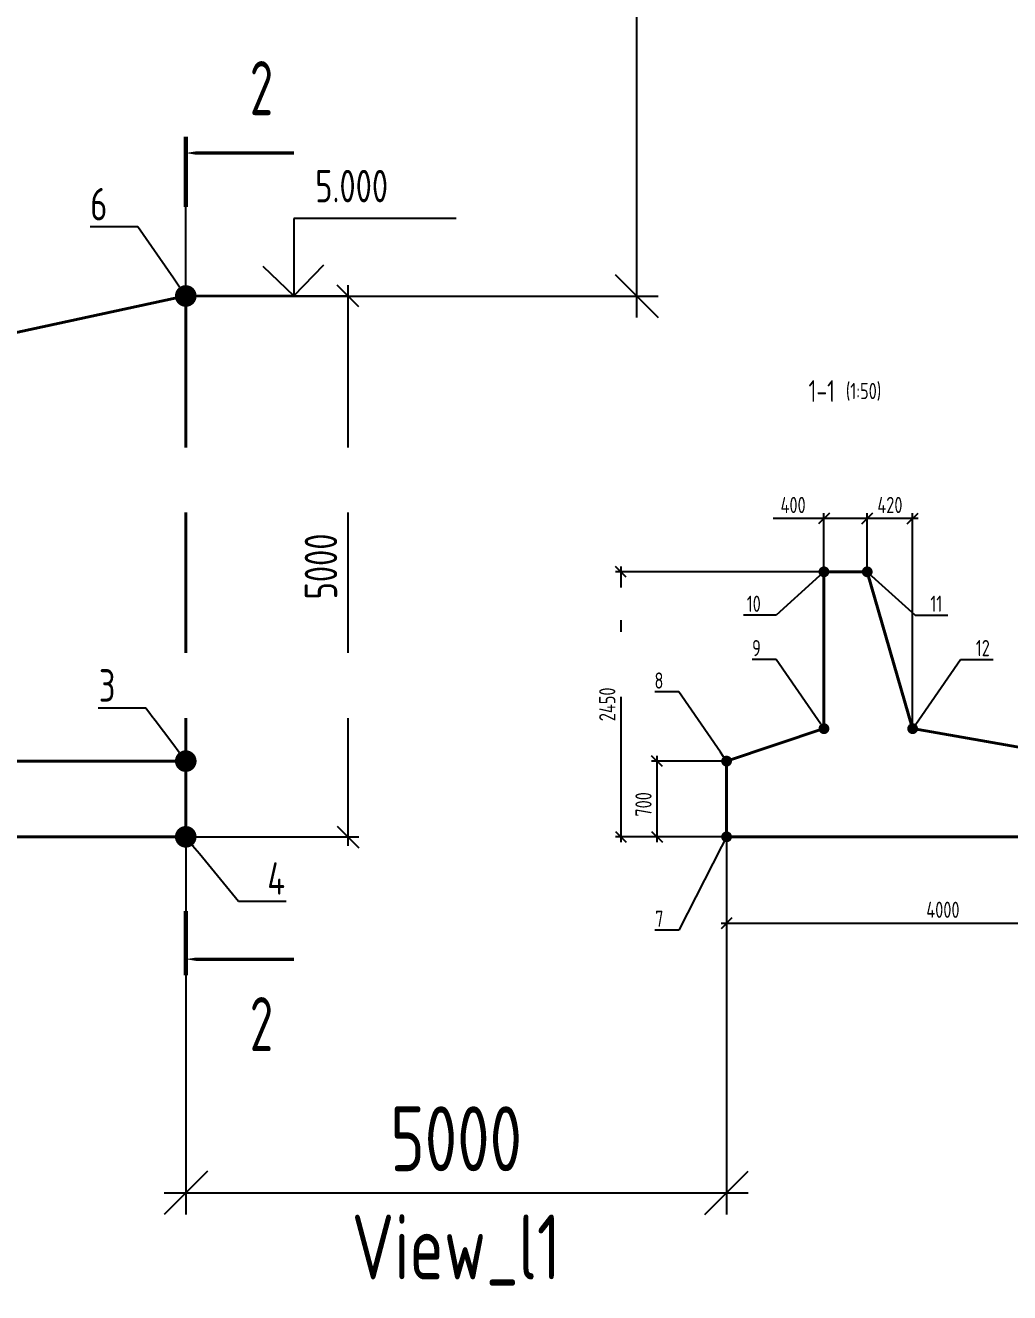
# Model space of a CAD drawing. Header units: millimetres. Extents: x -5073 to 1008956, y -2035460 to 62336.
# Drawn here: x 20118 to 29218, y -4214 to 7502 of the extents above; entities that cross this region are included whole.
import ezdxf
from ezdxf import colors
from ezdxf.entities.mleader import LeaderData, LeaderLine
from ezdxf.enums import TextEntityAlignment as Align
from ezdxf.math import Vec2, Vec3

# ---------------------------------------------------------------- set-up
doc = ezdxf.new("R2010")
doc.units = ezdxf.units.MM
doc.layers.add('Contur', color=40, linetype='Continuous', lineweight=40)
doc.layers.add('Notes', color=1, linetype='Continuous', plot=False)
for name, color, linetype in [('Size', 142, 'Continuous'), ('T_Text_B', 10, 'Continuous'), ('Text_B', 11, 'Continuous')]:
    doc.layers.add(name, color=color, linetype=linetype)
doc.styles.add('RS', font='romans.shx', dxfattribs={"width": 0.8})
doc.styles.add('RS 0.7', font='romans.shx', dxfattribs={"width": 0.7})
doc.styles.add('RS0.7', font='romans.shx', dxfattribs={"width": 0.7})
doc.dimstyles.new('LIN100$0', dxfattribs={"dimscale": 100, "dimtxt": 3, "dimasz": 2, "dimexe": 1, "dimexo": 0, "dimgap": 1, "dimtad": 1, "dimdec": 1, "dimrnd": 1, "dimzin": 9, "dimdsep": 46, "dimtxsty": 'RS 0.7', "dimblk1": 'OBLIQUE', "dimblk2": 'OBLIQUE', "dimsah": 1, "dimcen": 2, "dimdle": 1, "dimclrd": 256, "dimclre": 256, "dimclrt": 7, "dimazin": 2, "dimtfac": 0.7, "dimtdec": 1, "dimtmove": 0, "dimatfit": 1, "dimldrblk": 'DOTSMALL', "dimfxl": 1, "dimtfill": 1, "dimtolj": 1, "dimtzin": 12, "dimlwd": -1, "dimlwe": -1, "dimarcsym": 0})
doc.dimstyles.new('LIN200', dxfattribs={"dimscale": 200, "dimtxt": 3, "dimasz": 2, "dimexe": 1, "dimexo": 0, "dimgap": 1, "dimtad": 1, "dimdec": 1, "dimrnd": 1, "dimzin": 9, "dimdsep": 46, "dimtxsty": 'RS0.7', "dimblk1": 'OBLIQUE', "dimblk2": 'OBLIQUE', "dimsah": 1, "dimcen": 2, "dimdle": 1, "dimclrd": 256, "dimclre": 256, "dimclrt": 7, "dimazin": 2, "dimtfac": 2.5, "dimtdec": 1, "dimtmove": 0, "dimatfit": 3, "dimfxl": 1, "dimtolj": 1, "dimtzin": 12, "dimlwd": -1, "dimlwe": -1, "dimarcsym": 0})
doc.dimstyles.new('LIN50', dxfattribs={"dimscale": 50, "dimtxt": 3, "dimasz": 2, "dimexe": 1, "dimexo": 0, "dimgap": 1, "dimtad": 1, "dimdec": 1, "dimrnd": 1, "dimzin": 9, "dimdsep": 46, "dimtxsty": 'RS0.7', "dimblk1": 'OBLIQUE', "dimblk2": 'OBLIQUE', "dimsah": 1, "dimcen": 2, "dimdle": 1, "dimclrd": 256, "dimclre": 256, "dimclrt": 7, "dimazin": 2, "dimtfac": 2.5, "dimtdec": 1, "dimtmove": 0, "dimatfit": 3, "dimfxl": 1, "dimtolj": 1, "dimtzin": 12, "dimlwd": -1, "dimlwe": -1, "dimarcsym": 0})

# ---------------------------------------------------------------- blocks, each defined once
blk = doc.blocks.new('*U54')
at = {"lineweight": 25}
for p, q in [((0, 7.15), (0, 0)), ((15, 7.15), (0, 7.15)), ((0, 0), (-10, 0)), ((0, 0), (5, 0))]:
    blk.add_line(p, q, dxfattribs=at)
blk.add_lwpolyline([(-2.89, 2.77), (0, 0), (2.77, 2.89)], dxfattribs=at)
at = {"color": 7, "style": 'RS 0.7', "width": 0.7}
blk.add_attdef('+ОТМЕТКА', (1.97, 8.66), '', height=3, dxfattribs=at)
at = {"color": 7, "style": 'RS 0.7', "width": 0.7, "flags": 8}
blk.add_attdef('ПРИМЕЧАНИЕ', text='', height=3, dxfattribs=at).set_placement((1.97, 6.47), align=Align.TOP_LEFT)
blk = doc.blocks.new('*U56')
at = {"color": 10}
for points in [[(0, 10, 0, 1.3, 0), (-4, 10, 0.3, 0.3, 0), (-10, 10, 0.3, 0.3, 0)], [(0, -64.53, 0, 1.3, 0), (-4, -64.53, 0.3, 0.3, 0), (-10, -64.53, 0.3, 0.3, 0)]]:
    blk.add_lwpolyline(points, format="xyseb", dxfattribs=at)
at = {"color": 10, "const_width": 0.4}
for points in [[(0, 11.5), (0, 10)], [(0, 10), (0, 5)], [(0, -64.53), (0, -59.53)], [(0, -66.03), (0, -64.53)]]:
    blk.add_lwpolyline(points, dxfattribs=at)
at = {"layer": 'Notes', "color": 250, "ltscale": 0.5}
blk.add_line((0, 5), (0, -59.53), dxfattribs=at)
at = {"color": 10, "style": 'RS', "width": 0.6, "flags": 8}
for tag, p in [('СЕЧ1', (-7, 16)), ('СЕЧ2', (-7, -70.53))]:
    blk.add_attdef(tag, text='', height=5, rotation=180, dxfattribs=at).set_placement(p, align=Align.MIDDLE_CENTER)
blk = doc.blocks.new('_Oblique')
at = {"color": 0, "lineweight": -2}
blk.add_line((-0.5, -0.5), (0.5, 0.5), dxfattribs=at)
blk = doc.blocks.new('*D59')
at = {"layer": 'Defpoints', "color": 0, "transparency": 16777216}
for p in [(25958, 700), (26601, 700), (26601, 0)]:
    blk.add_point(p, dxfattribs=at)
at = {"layer": 'Size', "transparency": 16777216}
for p, q in [((25958, -50), (25958, 750)), ((26601, 700), (25908, 700)), ((26601, 0), (25908, 0))]:
    blk.add_line(p, q, dxfattribs=at)
at = {"layer": 'Size', "transparency": 16777216, "xscale": 100, "yscale": 100, "zscale": 100}
for p, rotation in [((25958, 700), 90), ((25958, 0), 270)]:
    blk.add_blockref('_Oblique', p, dxfattribs=dict(at, rotation=rotation))
at = {"layer": 'Size', "color": 7, "transparency": 16777216, "insert": (25833, 300), "char_height": 150, "attachment_point": 5, "rotation": 90, "style": 'RS0.7'}
blk.add_mtext('\\A1;700', dxfattribs=at)
blk = doc.blocks.new('*D61')
at = {"layer": 'Defpoints', "color": 0, "transparency": 16777216}
for p in [(26601, 0), (30601, 0), (30601, -799)]:
    blk.add_point(p, dxfattribs=at)
at = {"layer": 'Size', "transparency": 16777216}
for p, q in [((26601, 0), (26601, -849)), ((30601, 0), (30601, -849)), ((26551, -799), (30651, -799))]:
    blk.add_line(p, q, dxfattribs=at)
at = {"layer": 'Size', "transparency": 16777216, "xscale": 100, "yscale": 100, "zscale": 100, "rotation": 180}
blk.add_blockref('_Oblique', (26601, -799), dxfattribs=at)
at = {"layer": 'Size', "transparency": 16777216, "xscale": 100, "yscale": 100, "zscale": 100}
blk.add_blockref('_Oblique', (30601, -799), dxfattribs=at)
at = {"layer": 'Size', "color": 7, "transparency": 16777216, "insert": (28601, -674), "char_height": 150, "attachment_point": 5, "style": 'RS0.7'}
blk.add_mtext('\\A1;4000', dxfattribs=at)
blk = doc.blocks.new('*D62')
at = {"layer": 'Defpoints', "color": 0, "transparency": 16777216}
for p in [(27901, 2943), (27501, 2450), (27901, 2450)]:
    blk.add_point(p, dxfattribs=at)
at = {"layer": 'Size', "transparency": 16777216}
for p, q in [((27501, 2943), (27031, 2943)), ((27901, 2943), (27451, 2943)), ((27501, 2450), (27501, 2993)), ((27901, 2450), (27901, 2993))]:
    blk.add_line(p, q, dxfattribs=at)
at = {"layer": 'Size', "transparency": 16777216, "xscale": 100, "yscale": 100, "zscale": 100, "rotation": 180}
blk.add_blockref('_Oblique', (27501, 2943), dxfattribs=at)
at = {"layer": 'Size', "transparency": 16777216, "xscale": 100, "yscale": 100, "zscale": 100}
blk.add_blockref('_Oblique', (27901, 2943), dxfattribs=at)
at = {"layer": 'Size', "color": 7, "transparency": 16777216, "insert": (27216, 3068), "char_height": 150, "attachment_point": 5, "style": 'RS0.7'}
blk.add_mtext('\\A1;400', dxfattribs=at)
blk = doc.blocks.new('*D63')
at = {"layer": 'Defpoints', "color": 0, "transparency": 16777216}
for p in [(27501, 2450), (25623, 0), (27501, 0)]:
    blk.add_point(p, dxfattribs=at)
at = {"layer": 'Size', "transparency": 16777216}
for p, q in [((25623, 2500), (25623, -50)), ((27501, 2450), (25573, 2450)), ((27501, 0), (25573, 0))]:
    blk.add_line(p, q, dxfattribs=at)
at = {"layer": 'Size', "transparency": 16777216, "xscale": 100, "yscale": 100, "zscale": 100}
for p, rotation in [((25623, 2450), 90), ((25623, 0), 270)]:
    blk.add_blockref('_Oblique', p, dxfattribs=dict(at, rotation=rotation))
at = {"layer": 'Size', "color": 7, "transparency": 16777216, "insert": (25498, 1225), "char_height": 150, "attachment_point": 5, "rotation": 90, "style": 'RS0.7'}
blk.add_mtext('\\A1;2450', dxfattribs=at)
blk = doc.blocks.new('*D74')
at = {"layer": 'Defpoints', "color": 0, "transparency": 16777216}
for p in [(21601, 5000), (21601, 0), (23101, 0)]:
    blk.add_point(p, dxfattribs=at)
at = {"layer": 'Size', "transparency": 16777216}
for p, q in [((23101, 5100), (23101, -100)), ((21601, 5000), (23201, 5000)), ((21601, 0), (23201, 0))]:
    blk.add_line(p, q, dxfattribs=at)
at = {"layer": 'Size', "transparency": 16777216, "xscale": 200, "yscale": 200, "zscale": 200}
for p, rotation in [((23101, 5000), 90), ((23101, 0), 270)]:
    blk.add_blockref('_Oblique', p, dxfattribs=dict(at, rotation=rotation))
at = {"layer": 'Size', "color": 7, "transparency": 16777216, "insert": (22851, 2500), "char_height": 300, "attachment_point": 5, "rotation": 90, "style": 'RS 0.7', "bg_fill": 3, "box_fill_scale": 1.1, "bg_fill_color": 256, "bg_fill_true_color": 13158600, "bg_fill_transparency": 0}
blk.add_mtext('\\A1;5000', dxfattribs=at)
blk = doc.blocks.new('_DotSmall')
at = {"color": 0, "const_width": 0.5}
blk.add_lwpolyline([(-0.0625, 0, 1), (0.0625, 0, 1)], format="xyb", close=True, dxfattribs=at)
blk = doc.blocks.new('_Сечение')
at = {"style": 'RS0.7', "width": 0.7}
for tag, p in [('3_COM', (0, -4)), ('4_COM', (0, -9))]:
    blk.add_attdef(tag, text='', height=3, dxfattribs=at).set_placement(p, align=Align.TOP_CENTER)
at = {"layer": 'T_Text_B', "style": 'RS0.7', "width": 0.7}
blk.add_attdef('1_NUM', text='', height=4, dxfattribs=at).set_placement((0, 0), align=Align.MIDDLE_RIGHT)
at = {"layer": 'Text_B', "style": 'RS0.7', "width": 0.7}
blk.add_attdef('2_SCA', text='', height=3, dxfattribs=at).set_placement((2, 0), align=Align.MIDDLE_LEFT)
blk = doc.blocks.new('*D76')
at = {"layer": 'Defpoints', "color": 0, "transparency": 16777216}
for p in [(21601, 0), (26601, 0), (26601, -3291)]:
    blk.add_point(p, dxfattribs=at)
at = {"layer": 'Notes', "color": 1, "transparency": 16777216}
for p, q in [((21601, 0), (21601, -3491)), ((26601, 0), (26601, -3491)), ((21401, -3291), (26801, -3291))]:
    blk.add_line(p, q, dxfattribs=at)
at = {"layer": 'Notes', "color": 1, "transparency": 16777216, "xscale": 400, "yscale": 400, "zscale": 400, "rotation": 180}
blk.add_blockref('_Oblique', (21601, -3291), dxfattribs=at)
at = {"layer": 'Notes', "color": 1, "transparency": 16777216, "xscale": 400, "yscale": 400, "zscale": 400}
blk.add_blockref('_Oblique', (26601, -3291), dxfattribs=at)
at = {"layer": 'Notes', "color": 7, "transparency": 16777216, "insert": (24101, -2791), "char_height": 600, "attachment_point": 5, "style": 'RS0.7'}
blk.add_mtext('\\A1;5000', dxfattribs=at)
blk = doc.blocks.new('*D79')
at = {"layer": 'Defpoints', "color": 0, "transparency": 16777216}
for p in [(25770, 15000), (25770, 15000), (21601, 5000)]:
    blk.add_point(p, dxfattribs=at)
at = {"layer": 'Notes', "color": 1, "transparency": 16777216}
for p, q in [((25770, 4800), (25770, 15200)), ((25770, 15000), (25970, 15000)), ((21601, 5000), (25970, 5000))]:
    blk.add_line(p, q, dxfattribs=at)
at = {"layer": 'Notes', "color": 1, "transparency": 16777216, "xscale": 400, "yscale": 400, "zscale": 400}
for p, rotation in [((25770, 15000), 90), ((25770, 5000), 270)]:
    blk.add_blockref('_Oblique', p, dxfattribs=dict(at, rotation=rotation))
at = {"layer": 'Notes', "color": 7, "transparency": 16777216, "insert": (25270, 10000), "char_height": 600, "attachment_point": 5, "rotation": 90, "style": 'RS0.7'}
blk.add_mtext('\\A1;10000', dxfattribs=at)
blk = doc.blocks.new('_Dot')
at = {"color": 0, "linetype": 'ByBlock', "lineweight": -2}
blk.add_line((-0.5, 0), (-1, 0), dxfattribs=at)
at = {"color": 0, "linetype": 'ByBlock', "const_width": 0.5}
blk.add_lwpolyline([(-0.25, 0, 1), (0.25, 0, 1)], format="xyb", close=True, dxfattribs=at)
blk = doc.blocks.new('*D133')
at = {"layer": 'Defpoints', "color": 0, "transparency": 16777216}
for p in [(21601, 0), (26601, 0), (26601, -3291)]:
    blk.add_point(p, dxfattribs=at)
at = {"layer": 'Notes', "color": 1, "transparency": 16777216}
for p, q in [((21601, 0), (21601, -3491)), ((26601, 0), (26601, -3491)), ((21401, -3291), (26801, -3291))]:
    blk.add_line(p, q, dxfattribs=at)
at = {"layer": 'Notes', "color": 1, "transparency": 16777216, "xscale": 400, "yscale": 400, "zscale": 400, "rotation": 180}
blk.add_blockref('_Oblique', (21601, -3291), dxfattribs=at)
at = {"layer": 'Notes', "color": 1, "transparency": 16777216, "xscale": 400, "yscale": 400, "zscale": 400}
blk.add_blockref('_Oblique', (26601, -3291), dxfattribs=at)
at = {"layer": 'Notes', "color": 7, "transparency": 16777216, "insert": (24101, -3820), "char_height": 600, "attachment_point": 5, "style": 'RS0.7'}
blk.add_mtext('\\A1;View_l1', dxfattribs=at)
blk = doc.blocks.new('*D135')
at = {"layer": 'Defpoints', "color": 0, "transparency": 16777216}
for p in [(25770, 15000), (25770, 15000), (21601, 5000)]:
    blk.add_point(p, dxfattribs=at)
at = {"layer": 'Notes', "color": 1, "transparency": 16777216}
for p, q in [((25770, 4800), (25770, 15200)), ((25770, 15000), (25970, 15000)), ((21601, 5000), (25970, 5000))]:
    blk.add_line(p, q, dxfattribs=at)
at = {"layer": 'Notes', "color": 1, "transparency": 16777216, "xscale": 400, "yscale": 400, "zscale": 400}
for p, rotation in [((25770, 15000), 90), ((25770, 5000), 270)]:
    blk.add_blockref('_Oblique', p, dxfattribs=dict(at, rotation=rotation))
at = {"layer": 'Notes', "color": 7, "transparency": 16777216, "insert": (26370, 10000), "char_height": 600, "attachment_point": 5, "rotation": 90, "style": 'RS0.7'}
blk.add_mtext('\\A1;Vertical_otstup', dxfattribs=at)
blk = doc.blocks.new('*D146')
at = {"layer": 'Defpoints', "color": 0, "transparency": 16777216}
for p in [(27901, 2943), (27901, 2450), (28321, 1000)]:
    blk.add_point(p, dxfattribs=at)
at = {"layer": 'Size', "transparency": 16777216}
for p, q in [((28371, 2943), (27851, 2943)), ((27901, 2450), (27901, 2993)), ((28321, 1000), (28321, 2993))]:
    blk.add_line(p, q, dxfattribs=at)
at = {"layer": 'Size', "transparency": 16777216, "xscale": 100, "yscale": 100, "zscale": 100, "rotation": 180}
blk.add_blockref('_Oblique', (27901, 2943), dxfattribs=at)
at = {"layer": 'Size', "transparency": 16777216, "xscale": 100, "yscale": 100, "zscale": 100}
blk.add_blockref('_Oblique', (28321, 2943), dxfattribs=at)
at = {"layer": 'Size', "color": 7, "transparency": 16777216, "insert": (28111, 3068), "char_height": 150, "attachment_point": 5, "style": 'RS0.7'}
blk.add_mtext('\\A1;420', dxfattribs=at)

msp = doc.modelspace()

# ---------------------------------------------------------------- linework, layer by layer
at = {"layer": 'Contur'}
for points in [[(21601.25, 600.23), (21601.25, 5000.23), (9801.25, 2450.23), (9801.25, 600.23)], [(27501.16, 1000.23), (27501.16, 2450.23), (27501.16, 2450.23), (27501.16, 2450.23), (27901.16, 2450.23), (28320.98, 1000.23), (30601.16, 600.23), (30601.16, 0.23), (26601.16, 0.23), (26601.16, 700.23), (27501.16, 1000.23), (27501.16, 1000.23)]]:
    msp.add_lwpolyline(points, dxfattribs=at)
msp.add_lwpolyline([(9801.25, 0.23), (21601.25, 0.23), (21601.25, 700.23), (9801.25, 700.23)], close=True, dxfattribs=at)

# ---------------------------------------------------------------- block references
ref = msp.add_blockref('_Сечение', (27603.88, 4121.63), dxfattribs=dict(xscale=50, yscale=50, zscale=50))
ref.add_attrib('1_NUM', '1-1', dxfattribs={"layer": 'Text_B', "height": 200, "style": 'RS0.7', "width": 0.7}).set_placement((27603.88, 4121.63), align=Align.MIDDLE_RIGHT)
ref.add_attrib('2_SCA', '(1:50)', dxfattribs={"layer": 'Text_B', "height": 150, "style": 'RS0.7', "width": 0.7}).set_placement((27703.88, 4121.63), align=Align.MIDDLE_LEFT)
at = {"layer": 'Size', "transparency": 33554687, "xscale": 100, "yscale": 100, "zscale": 100, "rotation": 180}
msp.add_blockref('*U56', (21601.25, -131.15), dxfattribs=at).add_auto_attribs({'СЕЧ1': '2', 'СЕЧ2': '2'})
at = {"layer": 'Size', "xscale": 100, "yscale": 100, "zscale": 100}
msp.add_blockref('*U54', (22601.25, 5000.23), dxfattribs=at).add_auto_attribs({'+ОТМЕТКА': '5.000'})

# ---------------------------------------------------------------- dimensions: what is measured, and where the dimension line sits
at = {"layer": 'Size'}
dim = msp.add_linear_dim(base=(27901.16, 2942.58), p1=(27501.16, 2450.23), p2=(27901.16, 2450.23), dimstyle='LIN50', dxfattribs=at)
dim.commit()
dim.dimension.update_dxf_attribs({"geometry": '*D62', "text_midpoint": (27216.16, 2942.58), "dimtype": 160})
dim = msp.add_linear_dim(base=(25622.63, 0.23), p1=(27501.16, 2450.23), p2=(27501.16, 0.23), angle=90, dimstyle='LIN50', dxfattribs=at)
dim.commit()
dim.dimension.update_dxf_attribs({"geometry": '*D63', "text_midpoint": (25497.63, 1225.23)})
dim = msp.add_linear_dim(base=(25958.23, 700.23), p1=(26601.16, 0.23), p2=(26601.16, 700.23), angle=90, dimstyle='LIN50', dxfattribs=at)
dim.commit()
dim.dimension.update_dxf_attribs({"geometry": '*D59', "text_midpoint": (25958.23, 300.23), "dimtype": 160})
dim = msp.add_linear_dim(base=(30601.16, -798.7), p1=(26601.16, 0.23), p2=(30601.16, 0.23), dimstyle='LIN50', dxfattribs=at)
dim.commit()
dim.dimension.update_dxf_attribs({"geometry": '*D61', "text_midpoint": (28601.16, -673.7)})

# ---------------------------------------------------------------- next in the draw order: dimensions: what is measured, and where the dimension line sits
dim = msp.add_linear_dim(base=(23101.25, 0.23), p1=(21601.25, 5000.23), p2=(21601.25, 0.23), angle=90, dimstyle='LIN100$0', dxfattribs=at)
dim.commit()
dim.dimension.update_dxf_attribs({"geometry": '*D74', "text_midpoint": (22851.25, 2500.23)})

# ---------------------------------------------------------------- next in the draw order: leaders
at = {"layer": 'Size', "color": 1}
ml = msp.add_multileader_mtext('Standard', dxfattribs=at)
ml.set_content('11', color=7, style='RS 0.7')
ml.set_leader_properties()
ml.set_arrow_properties(name='DOT')
ml.build(insert=Vec2(0, 0))
ml.multileader.update_dxf_attribs({"text_left_attachment_type": 6, "text_right_attachment_type": 6, "dogleg_length": 20.17, "arrow_head_size": 100, "scale": 50})
ctx = ml.context
ctx.base_point, ctx.scale, ctx.char_height, ctx.arrow_head_size, ctx.landing_gap_size, ctx.plane_origin = Vec3(28425.04, 2050.06), 50, 150, 100, 60, Vec3(17561.46, -6366.6)
ctx.left_attachment, ctx.right_attachment = 6, 6
notes = []
notes.append((ctx, [(0, (1, 1, 0), (28344.28, 2050.06), (1, 0), 80.77, [(1, [(27901.16, 2450.23)], 0, [])])]))
ctx.mtext.insert, ctx.mtext.width, ctx.mtext.flow_direction = Vec3(28485.04, 2230.06), 70, 5
ctx.mtext.has_bg_fill, ctx.mtext.bg_color, ctx.mtext.bg_scale_factor, ctx.mtext.bg_transparency, ctx.mtext.use_window_bg_color = 1, -1027028792, 1.5, 0, 1
ml = msp.add_multileader_mtext('Standard', dxfattribs=at)
ml.set_content('12', color=7, style='RS 0.7')
ml.set_leader_properties()
ml.set_arrow_properties(name='DOT')
ml.build(insert=Vec2(0, 0))
ml.multileader.update_dxf_attribs({"text_left_attachment_type": 6, "text_right_attachment_type": 6, "dogleg_length": 20.17, "arrow_head_size": 100, "scale": 50})
ctx = ml.context
ctx.base_point, ctx.scale, ctx.char_height, ctx.arrow_head_size, ctx.landing_gap_size, ctx.plane_origin = Vec3(28844.86, 1640.06), 50, 150, 100, 60, Vec3(17981.28, -7816.6)
ctx.left_attachment, ctx.right_attachment = 6, 6
notes.append((ctx, [(0, (1, 1, 0), (28764.1, 1640.06), (1, 0), 80.77, [(1, [(28320.98, 1000.23)], 0, [])])]))
ctx.mtext.insert, ctx.mtext.width, ctx.mtext.flow_direction = Vec3(28904.86, 1820.06), 70, 5
ctx.mtext.has_bg_fill, ctx.mtext.bg_color, ctx.mtext.bg_scale_factor, ctx.mtext.bg_transparency, ctx.mtext.use_window_bg_color = 1, -1027028792, 1.5, 0, 1
for ctx, leaders in notes:
    for number, flags, end, landing, length, lines in leaders:
        leader = LeaderData()
        leader.index, (leader.has_last_leader_line, leader.has_dogleg_vector, leader.attachment_direction) = number, flags
        leader.last_leader_point, leader.dogleg_vector, leader.dogleg_length = Vec3(end), Vec3(landing), length
        for number, points, colour, breaks in lines:
            line = LeaderLine()
            line.index, line.vertices, line.color, line.breaks = number, Vec3.list(points), colors.encode_raw_color(colour), breaks
            leader.lines.append(line)
        ctx.leaders.append(leader)

# ---------------------------------------------------------------- next in the draw order: dimensions: what is measured, and where the dimension line sits
at = {"layer": 'Notes', "color": 1}
dim = msp.add_linear_dim(base=(25769.59, 15000.23), p1=(21601.25, 5000.23), p2=(25769.59, 15000.23), angle=90, dimstyle='LIN200', override={"dimclrd": 1, "dimclre": 1}, dxfattribs=at)
dim.commit()
dim.dimension.update_dxf_attribs({"geometry": '*D79', "text_midpoint": (25269.59, 10000.23)})
dim = msp.add_linear_dim(base=(26601.16, -3291.42), p1=(21601.25, 0.23), p2=(26601.16, 0.23), dimstyle='LIN200', override={"dimclrd": 1, "dimclre": 1}, dxfattribs=at)
dim.commit()
dim.dimension.update_dxf_attribs({"geometry": '*D76', "text_midpoint": (24101.21, -2791.42)})
at = {"layer": 'Size'}
dim = msp.add_linear_dim(base=(27901.16, 2942.58), p1=(28320.98, 1000.23), p2=(27901.16, 2450.23), dimstyle='LIN50', dxfattribs=at)
dim.commit()
dim.dimension.update_dxf_attribs({"geometry": '*D146', "text_midpoint": (28111.07, 3067.58)})

# ---------------------------------------------------------------- next in the draw order: leaders
at = {"layer": 'Size', "color": 1}
ml = msp.add_multileader_mtext('Standard', dxfattribs=at)
ml.set_content('5', color=7, style='RS 0.7')
ml.set_leader_properties()
ml.set_arrow_properties(name='DOT')
ml.build(insert=Vec2(0, 0))
ml.multileader.update_dxf_attribs({"text_left_attachment_type": 6, "text_right_attachment_type": 6, "dogleg_length": 20.17, "arrow_head_size": 200, "scale": 100})
ctx = ml.context
ctx.base_point, ctx.scale, ctx.char_height, ctx.arrow_head_size, ctx.landing_gap_size, ctx.plane_origin = Vec3(10405.9, 3089.12), 100, 300, 200, 120, Vec3(-538.44, -6366.62)
ctx.left_attachment, ctx.right_attachment = 6, 6
notes = []
notes.append((ctx, [(0, (1, 1, 0), (10244.37, 3089.12), (1, 0), 161.53, [(1, [(9801.25, 2450.21)], 0, [])])]))
ctx.mtext.insert, ctx.mtext.width, ctx.mtext.flow_direction = Vec3(10525.9, 3449.12), 140, 5
ctx.mtext.has_bg_fill, ctx.mtext.bg_color, ctx.mtext.bg_scale_factor, ctx.mtext.bg_transparency, ctx.mtext.use_window_bg_color = 1, -1027028792, 1.5, 0, 1
ml = msp.add_multileader_mtext('Standard', dxfattribs=at)
ml.set_content('2', color=7, style='RS 0.7')
ml.set_leader_properties()
ml.set_arrow_properties(name='DOT')
ml.build(insert=Vec2(0, 0))
ml.multileader.update_dxf_attribs({"text_left_attachment_type": 6, "text_right_attachment_type": 6, "dogleg_length": 20.17, "arrow_head_size": 200, "scale": 100})
ctx = ml.context
ctx.base_point, ctx.scale, ctx.char_height, ctx.arrow_head_size, ctx.landing_gap_size, ctx.plane_origin = Vec3(10331.26, 1189.66), 100, 300, 200, 120, Vec3(-538.44, -8116.6)
ctx.left_attachment, ctx.right_attachment = 6, 6
notes.append((ctx, [(0, (1, 1, 0), (10169.73, 1189.66), (1, 0), 161.53, [(1, [(9801.25, 700.23)], 0, [])])]))
ctx.mtext.insert, ctx.mtext.width, ctx.mtext.flow_direction = Vec3(10451.26, 1549.66), 140, 5
ctx.mtext.has_bg_fill, ctx.mtext.bg_color, ctx.mtext.bg_scale_factor, ctx.mtext.bg_transparency, ctx.mtext.use_window_bg_color = 1, -1027028792, 1.5, 0, 1
for ctx, leaders in notes:
    for number, flags, end, landing, length, lines in leaders:
        leader = LeaderData()
        leader.index, (leader.has_last_leader_line, leader.has_dogleg_vector, leader.attachment_direction) = number, flags
        leader.last_leader_point, leader.dogleg_vector, leader.dogleg_length = Vec3(end), Vec3(landing), length
        for number, points, colour, breaks in lines:
            line = LeaderLine()
            line.index, line.vertices, line.color, line.breaks = number, Vec3.list(points), colors.encode_raw_color(colour), breaks
            leader.lines.append(line)
        ctx.leaders.append(leader)

# ---------------------------------------------------------------- next in the draw order: leaders
ml = msp.add_multileader_mtext('Standard', dxfattribs=at)
ml.set_content('6', color=7, style='RS 0.7')
ml.set_leader_properties()
ml.set_arrow_properties(name='DOT')
ml.build(insert=Vec2(0, 0))
ml.multileader.update_dxf_attribs({"text_left_attachment_type": 6, "text_right_attachment_type": 6, "dogleg_length": 20.17, "arrow_head_size": 200, "scale": 100})
ctx = ml.context
ctx.base_point, ctx.scale, ctx.char_height, ctx.arrow_head_size, ctx.landing_gap_size, ctx.plane_origin = Vec3(20626.6, 5639.14), 100, 300, 200, 120, Vec3(31940.95, -3816.6)
ctx.left_attachment, ctx.right_attachment, ctx.text_align_type = 6, 6, 2
notes = []
notes.append((ctx, [(0, (1, 1, 0), (21158.14, 5639.14), (-1, 0), 161.53, [(1, [(21601.25, 5000.23)], 0, [])])]))
ctx.mtext.insert, ctx.mtext.rotation, ctx.mtext.width, ctx.mtext.alignment, ctx.mtext.flow_direction = Vec3(20876.6, 5999.14), 6.28318531, 140, 3, 5
ctx.mtext.has_bg_fill, ctx.mtext.bg_color, ctx.mtext.bg_scale_factor, ctx.mtext.bg_transparency, ctx.mtext.use_window_bg_color = 1, -1027028792, 1.5, 0, 1
ml = msp.add_multileader_mtext('Standard', dxfattribs=at)
ml.set_content('10', color=7, style='RS 0.7')
ml.set_leader_properties()
ml.set_arrow_properties(name='DOT')
ml.build(insert=Vec2(0, 0))
ml.multileader.update_dxf_attribs({"text_left_attachment_type": 6, "text_right_attachment_type": 6, "dogleg_length": 20.17, "arrow_head_size": 100, "scale": 50})
ctx = ml.context
ctx.base_point, ctx.scale, ctx.char_height, ctx.arrow_head_size, ctx.landing_gap_size, ctx.plane_origin = Vec3(26702.27, 2050.06), 50, 150, 100, 60, Vec3(37840.85, -6366.6)
ctx.left_attachment, ctx.right_attachment, ctx.text_align_type = 6, 6, 2
notes.append((ctx, [(0, (1, 1, 0), (27058.04, 2050.06), (-1, 0), 80.77, [(1, [(27501.16, 2450.23)], 0, [])])]))
ctx.mtext.insert, ctx.mtext.rotation, ctx.mtext.width, ctx.mtext.alignment, ctx.mtext.flow_direction = Vec3(26917.27, 2230.06), 6.28318531, 70, 3, 5
ctx.mtext.has_bg_fill, ctx.mtext.bg_color, ctx.mtext.bg_scale_factor, ctx.mtext.bg_transparency, ctx.mtext.use_window_bg_color = 1, -1027028792, 1.5, 0, 1
ml = msp.add_multileader_mtext('Standard', dxfattribs=at)
ml.set_content('3', color=7, style='RS 0.7')
ml.set_leader_properties()
ml.set_arrow_properties(name='DOT')
ml.build(insert=Vec2(0, 0))
ml.multileader.update_dxf_attribs({"text_left_attachment_type": 6, "text_right_attachment_type": 6, "dogleg_length": 20.17, "arrow_head_size": 200, "scale": 100})
ctx = ml.context
ctx.base_point, ctx.scale, ctx.char_height, ctx.arrow_head_size, ctx.landing_gap_size, ctx.plane_origin = Vec3(20691.25, 1189.66), 100, 300, 200, 120, Vec3(31940.95, -8116.6)
ctx.left_attachment, ctx.right_attachment, ctx.text_align_type = 6, 6, 2
notes.append((ctx, [(0, (1, 1, 0), (21232.78, 1189.66), (-1, 0), 161.53, [(1, [(21601.25, 700.23)], 0, [])])]))
ctx.mtext.insert, ctx.mtext.rotation, ctx.mtext.width, ctx.mtext.alignment, ctx.mtext.flow_direction = Vec3(20951.25, 1549.66), 6.28318531, 140, 3, 5
ctx.mtext.has_bg_fill, ctx.mtext.bg_color, ctx.mtext.bg_scale_factor, ctx.mtext.bg_transparency, ctx.mtext.use_window_bg_color = 1, -1027028792, 1.5, 0, 1
ml = msp.add_multileader_mtext('Standard', dxfattribs=at)
ml.set_content('8', color=7, style='RS 0.7')
ml.set_leader_properties()
ml.set_arrow_properties(name='DOT')
ml.build(insert=Vec2(0, 0))
ml.multileader.update_dxf_attribs({"text_left_attachment_type": 6, "text_right_attachment_type": 6, "dogleg_length": 20.17, "arrow_head_size": 100, "scale": 50})
ctx = ml.context
ctx.base_point, ctx.scale, ctx.char_height, ctx.arrow_head_size, ctx.landing_gap_size, ctx.plane_origin = Vec3(25887.27, 1340.06), 50, 150, 100, 60, Vec3(36940.85, -8116.6)
ctx.left_attachment, ctx.right_attachment, ctx.text_align_type = 6, 6, 2
notes.append((ctx, [(0, (1, 1, 0), (26158.04, 1340.06), (-1, 0), 80.77, [(1, [(26601.16, 700.23)], 0, [])])]))
ctx.mtext.insert, ctx.mtext.rotation, ctx.mtext.width, ctx.mtext.alignment, ctx.mtext.flow_direction = Vec3(26017.27, 1520.06), 6.28318531, 70, 3, 5
ctx.mtext.has_bg_fill, ctx.mtext.bg_color, ctx.mtext.bg_scale_factor, ctx.mtext.bg_transparency, ctx.mtext.use_window_bg_color = 1, -1027028792, 1.5, 0, 1
ml = msp.add_multileader_mtext('Standard', dxfattribs=at)
ml.set_content('1', color=7, style='RS 0.7')
ml.set_leader_properties()
ml.set_arrow_properties(name='DOT')
ml.build(insert=Vec2(0, 0))
ml.multileader.update_dxf_attribs({"text_left_attachment_type": 6, "text_right_attachment_type": 6, "dogleg_length": 20.17, "arrow_head_size": 200, "scale": 100})
ctx = ml.context
ctx.base_point, ctx.scale, ctx.char_height, ctx.arrow_head_size, ctx.landing_gap_size, ctx.plane_origin = Vec3(8862.63, -594.97), 100, 300, 200, 120, Vec3(-538.44, -8816.6)
ctx.left_attachment, ctx.right_attachment = 6, 6
notes.append((ctx, [(1, (1, 1, 0), (9314.16, -594.97), (-1, 0), 161.53, [(1, [(9801.25, 0.23)], 0, [])])]))
ctx.mtext.insert, ctx.mtext.width, ctx.mtext.flow_direction = Vec3(8982.63, -234.97), 140, 5
ctx.mtext.has_bg_fill, ctx.mtext.bg_color, ctx.mtext.bg_scale_factor, ctx.mtext.bg_transparency, ctx.mtext.use_window_bg_color = 1, -1027028792, 1.5, 0, 1
for ctx, leaders in notes:
    for number, flags, end, landing, length, lines in leaders:
        leader = LeaderData()
        leader.index, (leader.has_last_leader_line, leader.has_dogleg_vector, leader.attachment_direction) = number, flags
        leader.last_leader_point, leader.dogleg_vector, leader.dogleg_length = Vec3(end), Vec3(landing), length
        for number, points, colour, breaks in lines:
            line = LeaderLine()
            line.index, line.vertices, line.color, line.breaks = number, Vec3.list(points), colors.encode_raw_color(colour), breaks
            leader.lines.append(line)
        ctx.leaders.append(leader)

# ---------------------------------------------------------------- next in the draw order: dimensions: what is measured, and where the dimension line sits
at = {"layer": 'Notes', "color": 1}
dim = msp.add_linear_dim(base=(25769.59, 15000.23), p1=(21601.25, 5000.23), p2=(25769.59, 15000.23), angle=90, text='Vertical_otstup', dimstyle='LIN200', override={"dimtad": 4, "dimclrd": 1, "dimclre": 1}, dxfattribs=at)
dim.commit()
dim.dimension.update_dxf_attribs({"geometry": '*D135', "text_midpoint": (26369.59, 10000.23)})

# ---------------------------------------------------------------- next in the draw order: leaders
at = {"layer": 'Size', "color": 1}
ml = msp.add_multileader_mtext('Standard', dxfattribs=at)
ml.set_content('9', color=7, style='RS 0.7')
ml.set_leader_properties()
ml.set_arrow_properties(name='DOT')
ml.build(insert=Vec2(0, 0))
ml.multileader.update_dxf_attribs({"text_left_attachment_type": 6, "text_right_attachment_type": 6, "dogleg_length": 20.17, "arrow_head_size": 100, "scale": 50})
ctx = ml.context
ctx.base_point, ctx.scale, ctx.char_height, ctx.arrow_head_size, ctx.landing_gap_size, ctx.plane_origin = Vec3(26792.27, 1640.06), 50, 150, 100, 60, Vec3(37840.85, -7816.6)
ctx.left_attachment, ctx.right_attachment, ctx.text_align_type = 6, 6, 2
notes = []
notes.append((ctx, [(0, (1, 1, 0), (27058.04, 1640.06), (-1, 0), 80.77, [(1, [(27501.16, 1000.23)], 0, [])])]))
ctx.mtext.insert, ctx.mtext.rotation, ctx.mtext.width, ctx.mtext.alignment, ctx.mtext.flow_direction = Vec3(26917.27, 1820.06), 6.28318531, 70, 3, 5
ctx.mtext.has_bg_fill, ctx.mtext.bg_color, ctx.mtext.bg_scale_factor, ctx.mtext.bg_transparency, ctx.mtext.use_window_bg_color = 1, -1027028792, 1.5, 0, 1
ml = msp.add_multileader_mtext('Standard', dxfattribs=at)
ml.set_content('4', color=7, style='RS 0.7')
ml.set_leader_properties()
ml.set_arrow_properties(name='DOT')
ml.build(insert=Vec2(0, 0))
ml.multileader.update_dxf_attribs({"text_left_attachment_type": 6, "text_right_attachment_type": 6, "dogleg_length": 20.17, "arrow_head_size": 200, "scale": 100})
ctx = ml.context
ctx.base_point, ctx.scale, ctx.char_height, ctx.arrow_head_size, ctx.landing_gap_size, ctx.plane_origin = Vec3(22249.88, -594.97), 100, 300, 200, 120, Vec3(31940.95, -8816.6)
ctx.left_attachment, ctx.right_attachment, ctx.text_align_type = 6, 6, 2
notes.append((ctx, [(1, (1, 1, 0), (22088.35, -594.97), (1, 0), 161.53, [(1, [(21601.25, 0.23)], 0, [])])]))
ctx.mtext.insert, ctx.mtext.rotation, ctx.mtext.width, ctx.mtext.alignment, ctx.mtext.flow_direction = Vec3(22519.88, -234.97), 6.28318531, 140, 3, 5
ctx.mtext.has_bg_fill, ctx.mtext.bg_color, ctx.mtext.bg_scale_factor, ctx.mtext.bg_transparency, ctx.mtext.use_window_bg_color = 1, -1027028792, 1.5, 0, 1
for ctx, leaders in notes:
    for number, flags, end, landing, length, lines in leaders:
        leader = LeaderData()
        leader.index, (leader.has_last_leader_line, leader.has_dogleg_vector, leader.attachment_direction) = number, flags
        leader.last_leader_point, leader.dogleg_vector, leader.dogleg_length = Vec3(end), Vec3(landing), length
        for number, points, colour, breaks in lines:
            line = LeaderLine()
            line.index, line.vertices, line.color, line.breaks = number, Vec3.list(points), colors.encode_raw_color(colour), breaks
            leader.lines.append(line)
        ctx.leaders.append(leader)

# ---------------------------------------------------------------- next in the draw order: leaders
ml = msp.add_multileader_mtext('Standard', dxfattribs=at)
ml.set_content('7', color=7, style='RS 0.7')
ml.set_leader_properties()
ml.set_arrow_properties(name='DOT')
ml.build(insert=Vec2(0, 0))
ml.multileader.update_dxf_attribs({"text_left_attachment_type": 6, "text_right_attachment_type": 6, "dogleg_length": 20.17, "arrow_head_size": 100, "scale": 50})
ctx = ml.context
ctx.base_point, ctx.scale, ctx.char_height, ctx.arrow_head_size, ctx.landing_gap_size, ctx.plane_origin = Vec3(25887.27, -862.49), 50, 150, 100, 60, Vec3(36940.85, -8816.6)
ctx.left_attachment, ctx.right_attachment, ctx.text_align_type = 6, 6, 2
notes = []
notes.append((ctx, [(0, (1, 1, 0), (26158.04, -862.49), (-1, 0), 80.77, [(1, [(26601.16, 0.23)], 0, [])])]))
ctx.mtext.insert, ctx.mtext.rotation, ctx.mtext.width, ctx.mtext.alignment, ctx.mtext.flow_direction = Vec3(26017.27, -682.49), 6.28318531, 70, 3, 5
ctx.mtext.has_bg_fill, ctx.mtext.bg_color, ctx.mtext.bg_scale_factor, ctx.mtext.bg_transparency, ctx.mtext.use_window_bg_color = 1, -1027028792, 1.5, 0, 1
for ctx, leaders in notes:
    for number, flags, end, landing, length, lines in leaders:
        leader = LeaderData()
        leader.index, (leader.has_last_leader_line, leader.has_dogleg_vector, leader.attachment_direction) = number, flags
        leader.last_leader_point, leader.dogleg_vector, leader.dogleg_length = Vec3(end), Vec3(landing), length
        for number, points, colour, breaks in lines:
            line = LeaderLine()
            line.index, line.vertices, line.color, line.breaks = number, Vec3.list(points), colors.encode_raw_color(colour), breaks
            leader.lines.append(line)
        ctx.leaders.append(leader)

# ---------------------------------------------------------------- next in the draw order: dimensions: what is measured, and where the dimension line sits
at = {"layer": 'Notes', "color": 1}
dim = msp.add_linear_dim(base=(26601.16, -3291.42), p1=(21601.25, 0.23), p2=(26601.16, 0.23), text='View_l1', dimstyle='LIN200', override={"dimtad": 4, "dimclrd": 1, "dimclre": 1}, dxfattribs=at)
dim.commit()
dim.dimension.update_dxf_attribs({"geometry": '*D133', "text_midpoint": (24101.21, -3819.99)})

doc.saveas('drawing.dxf')
